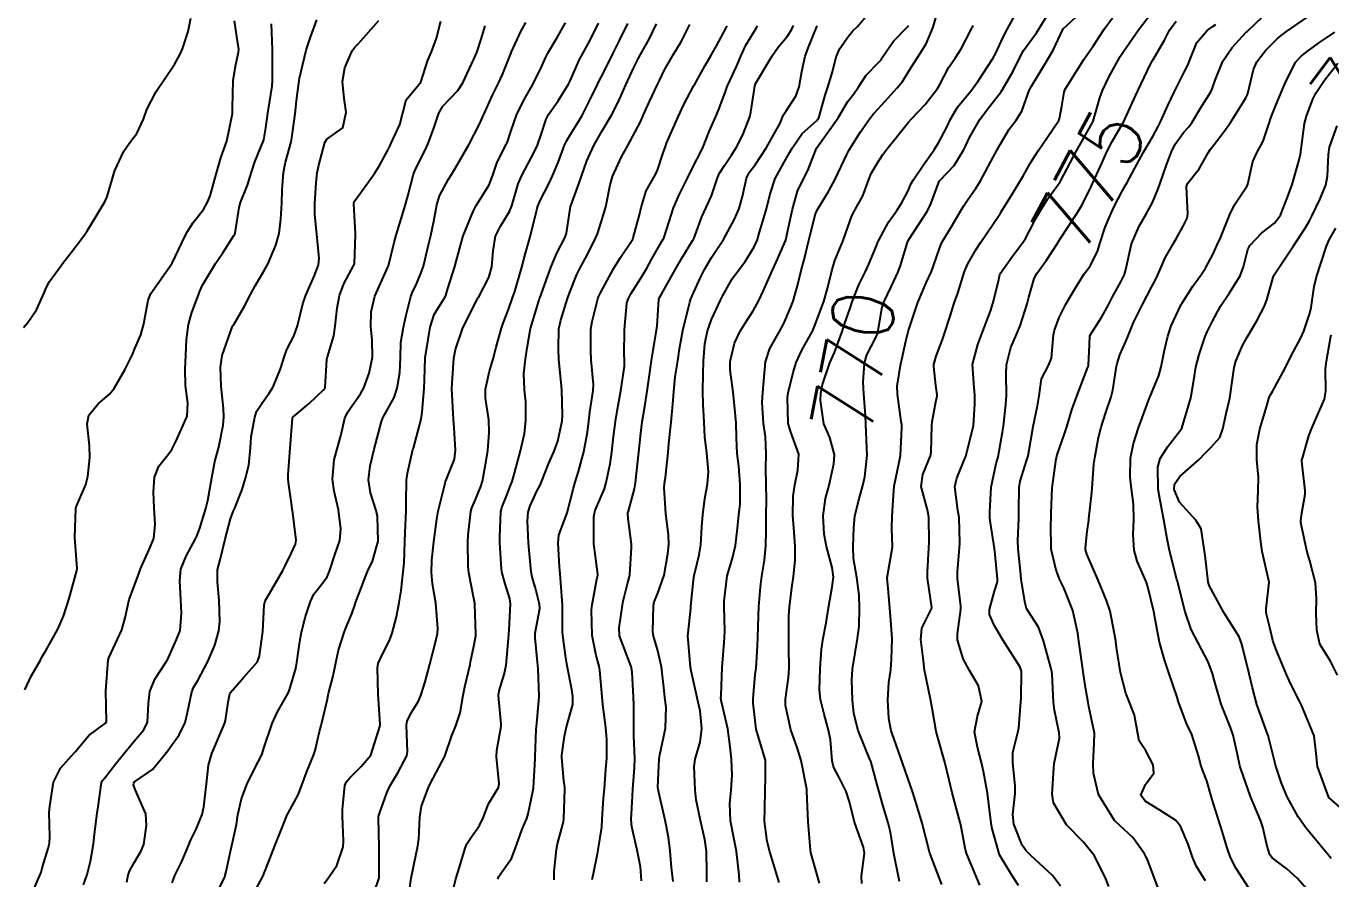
# Model space of a CAD drawing. Header units: metres. Extents: x 307586 to 320046, y 7427249 to 7434250.
# Drawn here: x 318029.6 to 318114.9, y 7431023.5 to 7431079.2 of the extents above; entities that cross this region are included whole.
import ezdxf
from ezdxf.enums import TextEntityAlignment as Align

# ---------------------------------------------------------------- set-up
doc = ezdxf.new("R2010")
doc.units = ezdxf.units.M
doc.header["$MEASUREMENT"] = 0
for name, color, linetype in [('Cotas', 45, 'Continuous'), ('Curvas de Nivel 1m', 11, 'Continuous'), ('Curvas de Nivel 5m', 15, 'Continuous')]:
    doc.layers.add(name, color=color, linetype=linetype)
doc.styles.add('Style-STANDARD', font='STANDARD.shx')

msp = doc.modelspace()

# ---------------------------------------------------------------- linework, layer by layer
at = {"layer": 'Curvas de Nivel 1m', "flags": 128}
for points, elevation in [([(318078.811, 7431023.239), (318078.67, 7431023.69), (318078.196, 7431025.245), (318078.016, 7431025.93), (318077.858, 7431027.249), (318077.883, 7431028.091), (318077.904, 7431029.248), (318077.926, 7431030.074), (318077.908, 7431031.249), (318077.558, 7431032.469), (318077.312, 7431033.255), (318077.105, 7431034.961), (318077.104, 7431035.257), (318077.248, 7431036.836), (318077.297, 7431037.255), (318077.405, 7431038.704), (318077.424, 7431039.254), (318077.454, 7431040.677), (318077.481, 7431041.254), (318077.59, 7431042.559), (318077.684, 7431043.252), (318077.857, 7431044.313), (318077.947, 7431045.25), (318077.965, 7431046.228), (318077.961, 7431047.25), (318077.978, 7431048.239), (318077.967, 7431049.25), (318077.945, 7431050.299), (318077.966, 7431051.25), (318077.907, 7431052.358), (318077.784, 7431053.252), (318077.694, 7431054.61), (318077.74, 7431055.26), (318077.816, 7431056.015), (318077.908, 7431057.257), (318078.203, 7431058.136), (318078.834, 7431059.244), (318079.108, 7431059.776), (318079.562, 7431060.792), (318079.731, 7431061.234), (318080.04, 7431062.325), (318080.254, 7431063.229), (318080.443, 7431063.938), (318080.751, 7431065.224), (318080.831, 7431065.568), (318081.19, 7431066.929), (318081.317, 7431067.218), (318082.031, 7431068.387), (318082.477, 7431069.201), (318083.239, 7431070.806), (318083.362, 7431071.068), (318083.429, 7431071.188), (318084.132, 7431072.303), (318084.739, 7431073.175), (318084.969, 7431073.471), (318085.272, 7431073.806), (318085.938, 7431074.508), (318086.527, 7431075.158), (318086.862, 7431075.59), (318087.304, 7431076.304), (318087.856, 7431077.142), (318088.424, 7431078.036), (318088.873, 7431079.127), (318089.36, 7431080.81)], 768), ([(318089.44, 7431023.112), (318088.692, 7431025.053), (318088.669, 7431025.12), (318088.658, 7431025.156), (318088.15, 7431027.126), (318087.926, 7431027.927), (318087.555, 7431029.132), (318086.894, 7431031.006), (318086.846, 7431031.139), (318086.765, 7431031.381), (318086.301, 7431032.67), (318086.135, 7431033.15), (318085.988, 7431033.959), (318085.912, 7431035.154), (318085.986, 7431036.314), (318086.1, 7431037.151), (318086.163, 7431037.83), (318086.203, 7431039.15), (318086.119, 7431040.395), (318086.05, 7431041.152), (318085.951, 7431042.212), (318085.875, 7431043.155), (318086.013, 7431044.057), (318086.219, 7431045.151), (318086.17, 7431046.376), (318086.193, 7431047.151), (318086.244, 7431047.87), (318086.321, 7431049.15), (318086.668, 7431050.813), (318086.735, 7431051.144), (318086.834, 7431052.956), (318086.828, 7431053.143), (318086.795, 7431053.374), (318086.537, 7431055.155), (318086.531, 7431055.683), (318086.756, 7431057.153), (318086.818, 7431057.412), (318087.095, 7431058.606), (318087.195, 7431059.055), (318087.22, 7431059.148), (318087.269, 7431059.312), (318087.877, 7431061.139), (318088.424, 7431062.419), (318088.752, 7431063.126), (318088.864, 7431063.408), (318089.161, 7431064.301), (318089.375, 7431064.913), (318089.471, 7431065.117), (318090.119, 7431066.175), (318090.663, 7431067.105), (318090.861, 7431067.44), (318091.206, 7431067.964), (318091.677, 7431068.632), (318091.96, 7431069.089), (318092.794, 7431070.633), (318093.027, 7431071.073), (318093.247, 7431071.471), (318093.845, 7431072.477), (318094.294, 7431073.06), (318094.68, 7431073.648), (318095.18, 7431075.051), (318095.215, 7431075.13), (318095.295, 7431075.283), (318095.967, 7431076.383), (318096.378, 7431077.039), (318096.724, 7431077.633), (318097.342, 7431078.973), (318097.359, 7431079.013), (318097.378, 7431079.029), (318099.361, 7431080.853)], 772), ([(318094.454, 7431023.052), (318094.009, 7431023.72), (318093.221, 7431025.065), (318092.711, 7431026.836), (318092.679, 7431027.037), (318092.674, 7431027.071), (318092.665, 7431027.12), (318092.418, 7431029.075), (318092.169, 7431030.491), (318092.041, 7431031.081), (318091.773, 7431032.085), (318091.585, 7431033.088), (318091.77, 7431034.114), (318092.053, 7431035.081), (318091.832, 7431036.094), (318091.255, 7431037.094), (318090.844, 7431037.871), (318090.458, 7431039.104), (318090.472, 7431039.499), (318090.691, 7431041.102), (318090.685, 7431041.302), (318090.465, 7431043.104), (318090.464, 7431043.55), (318090.605, 7431045.103), (318090.623, 7431045.416), (318090.565, 7431047.104), (318090.489, 7431047.576), (318090.287, 7431049.107), (318090.425, 7431049.669), (318091.003, 7431051.1), (318091.51, 7431053.093), (318091.607, 7431054.529), (318091.608, 7431055.092), (318091.557, 7431055.591), (318091.442, 7431057.094), (318091.792, 7431058.39), (318092.065, 7431059.086), (318092.619, 7431060.578), (318092.778, 7431061.075), (318093.138, 7431062.547), (318093.233, 7431062.978), (318093.275, 7431063.069), (318094.057, 7431064.164), (318094.741, 7431065.054), (318094.913, 7431065.315), (318095.181, 7431065.834), (318095.594, 7431066.641), (318095.816, 7431067.044), (318096.358, 7431067.886), (318097.171, 7431069.031), (318097.191, 7431069.063), (318097.224, 7431069.116), (318098.226, 7431071.015), (318099.262, 7431072.859), (318099.313, 7431072.948), (318099.335, 7431072.999), (318099.769, 7431074.512), (318099.946, 7431074.993), (318100.389, 7431075.902), (318100.958, 7431076.984), (318101.092, 7431077.207), (318101.321, 7431077.54), (318101.91, 7431078.396), (318102.305, 7431078.966), (318103.357, 7431080.35)], 774), ([(318029.424, 7431059.502), (318029.697, 7431059.834), (318030.273, 7431060.661), (318030.791, 7431061.823), (318030.887, 7431062.061), (318031.13, 7431062.511), (318032.069, 7431063.806), (318032.541, 7431064.411), (318033.165, 7431065.237), (318033.402, 7431065.555), (318033.56, 7431065.786), (318034.183, 7431066.78), (318034.765, 7431067.774), (318034.893, 7431068.076), (318035.207, 7431069.189), (318035.347, 7431069.633), (318035.401, 7431069.768), (318035.97, 7431071.024), (318036.488, 7431071.758), (318036.82, 7431072.181), (318037.257, 7431073.116), (318037.485, 7431073.747), (318038.092, 7431074.926), (318038.634, 7431075.73), (318039.303, 7431076.732), (318039.662, 7431077.364), (318039.811, 7431077.715), (318040.186, 7431078.849), (318040.354, 7431079.71)], 749), ([(318033.34, 7431023.1), (318033.582, 7431023.781), (318033.81, 7431024.644), (318034.008, 7431025.777), (318034.063, 7431026.412), (318034.246, 7431027.775), (318034.31, 7431028.181), (318034.523, 7431029.772), (318034.59, 7431029.917), (318034.738, 7431030.093), (318035.476, 7431031.035), (318036.052, 7431031.751), (318036.772, 7431032.612), (318037.29, 7431033.223), (318037.521, 7431033.733), (318037.589, 7431034.945), (318037.675, 7431035.731), (318038.007, 7431036.542), (318038.792, 7431037.72), (318038.808, 7431037.746), (318038.834, 7431037.798), (318039.432, 7431039.13), (318039.652, 7431039.712), (318039.743, 7431040.838), (318039.7, 7431041.712), (318039.641, 7431042.967), (318039.711, 7431043.712), (318040.056, 7431044.568), (318040.669, 7431045.703), (318040.752, 7431045.884), (318040.94, 7431046.389), (318041.346, 7431047.694), (318041.474, 7431048.208), (318041.727, 7431049.689), (318041.927, 7431050.748), (318042.18, 7431051.682), (318042.476, 7431053.136), (318042.523, 7431053.677), (318042.49, 7431054.219), (318042.331, 7431055.681), (318042.305, 7431056.921), (318042.417, 7431057.68), (318043.092, 7431059.586), (318043.12, 7431059.643), (318043.139, 7431059.67), (318043.876, 7431060.898), (318044.259, 7431061.659), (318044.557, 7431062.228), (318045.138, 7431063.199), (318045.306, 7431063.484), (318045.386, 7431063.648), (318045.907, 7431064.898), (318046.124, 7431065.64), (318046.24, 7431066.582), (318046.296, 7431067.639), (318046.332, 7431068.508), (318046.405, 7431069.638), (318046.549, 7431070.31), (318046.922, 7431071.633), (318046.971, 7431071.907), (318047.193, 7431073.631), (318047.201, 7431073.694), (318047.273, 7431074.316), (318047.427, 7431075.491), (318047.439, 7431075.628), (318047.46, 7431075.793), (318047.896, 7431077.621), (318048.176, 7431078.472), (318048.604, 7431079.611)], 752), ([(318036.177, 7431023.266), (318036.272, 7431023.746), (318036.375, 7431024.037), (318036.676, 7431024.585), (318037.112, 7431025.311), (318037.277, 7431025.734), (318037.467, 7431026.971), (318037.425, 7431027.733), (318036.729, 7431029.332), (318036.618, 7431029.628), (318036.626, 7431029.742), (318036.663, 7431029.812), (318036.735, 7431029.873), (318037.844, 7431030.632), (318038.741, 7431031.72), (318038.747, 7431031.736), (318038.763, 7431031.75), (318039.586, 7431032.901), (318039.985, 7431033.708), (318040.147, 7431034.352), (318040.415, 7431035.704), (318040.533, 7431035.985), (318040.82, 7431036.456), (318041.48, 7431037.69), (318041.919, 7431038.759), (318042.182, 7431039.68), (318042.247, 7431040.294), (318042.204, 7431041.68), (318042.108, 7431042.895), (318042.112, 7431043.682), (318042.269, 7431044.323), (318042.612, 7431045.675), (318042.946, 7431047.005), (318043.124, 7431047.495), (318043.203, 7431047.667), (318043.707, 7431048.921), (318043.939, 7431049.66), (318044.14, 7431050.504), (318044.249, 7431051.658), (318044.312, 7431052.355), (318044.542, 7431053.655), (318044.653, 7431054.029), (318045.037, 7431054.61), (318045.476, 7431055.214), (318045.73, 7431055.64), (318046.226, 7431056.799), (318046.474, 7431057.636), (318046.639, 7431058.073), (318047.086, 7431058.941), (318047.331, 7431059.626), (318047.689, 7431061.046), (318047.877, 7431061.619), (318048.44, 7431062.914), (318048.705, 7431063.607), (318048.747, 7431064.008), (318048.599, 7431065.609), (318048.464, 7431066.889), (318048.46, 7431067.611), (318048.559, 7431068.962), (318048.614, 7431069.609), (318048.714, 7431070.114), (318049.123, 7431071.602), (318049.245, 7431071.822), (318050.284, 7431072.558), (318050.519, 7431073.587), (318050.391, 7431074.475), (318050.275, 7431075.59), (318050.421, 7431076.47), (318050.899, 7431077.584), (318051.076, 7431077.821), (318051.318, 7431078.072), (318052.636, 7431079.56)], 753), ([(318039.137, 7431023.236), (318039.313, 7431023.714), (318039.767, 7431024.618), (318040.237, 7431025.705), (318040.366, 7431026.033), (318040.703, 7431026.738), (318041.094, 7431027.694), (318041.215, 7431028.19), (318041.375, 7431029.69), (318041.518, 7431030.922), (318041.724, 7431031.686), (318042.421, 7431033.317), (318042.581, 7431033.673), (318042.628, 7431033.83), (318042.803, 7431035.024), (318042.9, 7431035.581), (318042.949, 7431035.669), (318043.828, 7431036.655), (318044.699, 7431037.651), (318044.749, 7431037.736), (318044.837, 7431038.055), (318045.073, 7431039.647), (318045.156, 7431041.368), (318045.222, 7431041.645), (318045.647, 7431042.395), (318046.364, 7431043.628), (318046.553, 7431043.981), (318046.92, 7431044.739), (318047.198, 7431045.348), (318047.242, 7431045.617), (318046.995, 7431047.577), (318046.987, 7431047.62), (318046.955, 7431047.849), (318046.734, 7431049.387), (318046.718, 7431049.624), (318046.727, 7431049.873), (318046.851, 7431051.622), (318046.993, 7431053.591), (318046.997, 7431053.62), (318047.023, 7431053.657), (318048.102, 7431054.545), (318049.051, 7431055.452), (318049.116, 7431055.535), (318049.137, 7431055.599), (318049.252, 7431057.417), (318049.292, 7431057.598), (318049.714, 7431058.967), (318049.796, 7431059.593), (318049.926, 7431060.776), (318050.08, 7431061.59), (318050.361, 7431062.357), (318051.022, 7431063.581), (318051.049, 7431063.676), (318051.116, 7431065.581), (318051.115, 7431065.64), (318051.009, 7431067.582), (318051.045, 7431067.731), (318051.196, 7431067.937), (318052.358, 7431069.563), (318052.691, 7431070.088), (318053.236, 7431071.091), (318053.386, 7431071.403), (318053.462, 7431071.548), (318054.029, 7431072.768), (318054.217, 7431073.54), (318054.422, 7431074.393), (318055.291, 7431075.397), (318055.356, 7431075.466), (318055.389, 7431075.529), (318055.855, 7431076.977), (318056.083, 7431077.522), (318056.419, 7431078.422), (318056.692, 7431079.516)], 754), ([(318044.655, 7431022.886), (318045.062, 7431023.644), (318045.528, 7431024.79), (318045.843, 7431025.633), (318046.581, 7431027.491), (318046.633, 7431027.621), (318046.714, 7431027.772), (318047.375, 7431028.965), (318047.614, 7431029.611), (318047.909, 7431030.445), (318048.397, 7431031.604), (318048.489, 7431031.88), (318048.778, 7431033.11), (318048.877, 7431033.504), (318048.902, 7431033.599), (318049.263, 7431035.138), (318049.358, 7431035.595), (318049.655, 7431036.761), (318049.835, 7431037.59), (318050.002, 7431038.428), (318050.379, 7431039.585), (318050.518, 7431039.924), (318050.871, 7431040.81), (318051.083, 7431041.373), (318051.153, 7431041.576), (318051.293, 7431041.98), (318051.912, 7431043.565), (318052.227, 7431044.246), (318052.6, 7431045.555), (318052.561, 7431047.168), (318052.472, 7431047.557), (318052.11, 7431048.709), (318051.975, 7431049.565), (318052.077, 7431050.473), (318052.335, 7431051.56), (318052.829, 7431053.361), (318052.886, 7431053.552), (318052.932, 7431053.644), (318053.027, 7431053.793), (318053.655, 7431054.933), (318053.851, 7431055.542), (318054.024, 7431056.58), (318054.057, 7431057.54), (318054.086, 7431058.537), (318054.257, 7431059.538), (318054.405, 7431060.235), (318054.742, 7431061.534), (318054.851, 7431061.807), (318055.132, 7431062.409), (318055.462, 7431063.205), (318055.559, 7431063.526), (318055.87, 7431064.816), (318056.037, 7431065.521), (318056.239, 7431066.462), (318056.438, 7431067.518), (318056.614, 7431068.101), (318057.21, 7431069.209), (318057.402, 7431069.507), (318057.665, 7431069.949), (318058.545, 7431071.49), (318059.257, 7431072.847), (318059.449, 7431073.29), (318059.526, 7431073.477), (318060.073, 7431074.68), (318060.47, 7431075.468), (318060.731, 7431076.034), (318061.288, 7431077.46), (318061.297, 7431077.476), (318061.314, 7431077.526), (318061.926, 7431078.859), (318062.26, 7431079.446)], 756), ([(318074.091, 7431023.296), (318074.086, 7431023.882), (318074.054, 7431025.296), (318073.95, 7431026.048), (318073.67, 7431027.3), (318073.388, 7431028.648), (318073.31, 7431029.304), (318073.247, 7431030.816), (318073.322, 7431031.304), (318073.655, 7431032.42), (318073.764, 7431033.3), (318073.644, 7431034.458), (318073.45, 7431035.304), (318073.055, 7431037.084), (318073.024, 7431037.308), (318072.86, 7431039.128), (318072.851, 7431039.31), (318072.865, 7431039.542), (318073.028, 7431041.162), (318073.041, 7431041.308), (318073.211, 7431042.996), (318073.256, 7431043.306), (318073.574, 7431044.652), (318073.698, 7431045.302), (318073.765, 7431046.481), (318073.831, 7431047.301), (318073.957, 7431048.312), (318074.128, 7431049.299), (318074.198, 7431050.09), (318074.08, 7431051.299), (318073.955, 7431052.359), (318073.914, 7431053.301), (318073.844, 7431054.499), (318073.819, 7431055.302), (318073.852, 7431056.515), (318073.866, 7431057.302), (318073.948, 7431058.443), (318074.121, 7431059.3), (318074.381, 7431060.027), (318074.984, 7431061.291), (318075.026, 7431061.389), (318075.126, 7431061.607), (318075.73, 7431062.691), (318076.164, 7431063.28), (318076.599, 7431063.828), (318077.166, 7431064.776), (318077.326, 7431065.113), (318077.386, 7431065.267), (318077.486, 7431065.576), (318077.993, 7431067.258), (318078.219, 7431068.243), (318078.543, 7431069.25), (318079.236, 7431070.505), (318079.511, 7431070.966), (318079.653, 7431071.236), (318080.308, 7431072.174), (318081.261, 7431073.014), (318081.396, 7431073.218), (318081.815, 7431074.682), (318081.993, 7431075.209), (318082.303, 7431076.205), (318082.54, 7431077.202), (318082.775, 7431077.745), (318083.333, 7431078.545), (318083.636, 7431078.889), (318083.926, 7431079.184), (318084.573, 7431079.955)], 766), ([(318086.666, 7431023.323), (318086.304, 7431025.146), (318086.088, 7431026.53), (318085.942, 7431027.152), (318085.596, 7431028.291), (318085.338, 7431029.161), (318085.206, 7431029.621), (318084.802, 7431031.169), (318084.791, 7431031.198), (318084.764, 7431031.251), (318083.973, 7431033.178), (318083.699, 7431034.282), (318083.614, 7431035.182), (318083.552, 7431036.457), (318083.612, 7431037.182), (318083.782, 7431038.248), (318083.938, 7431039.179), (318084.044, 7431040.006), (318084.063, 7431041.178), (318084.041, 7431042.029), (318083.892, 7431043.18), (318083.679, 7431044.425), (318083.647, 7431045.183), (318083.696, 7431046.432), (318083.759, 7431047.182), (318083.988, 7431048.159), (318084.276, 7431049.177), (318084.403, 7431049.762), (318084.552, 7431051.175), (318084.539, 7431051.643), (318084.468, 7431053.176), (318084.456, 7431053.751), (318084.35, 7431055.177), (318084.307, 7431055.931), (318084.381, 7431057.177), (318084.537, 7431057.719), (318085.097, 7431058.802), (318085.221, 7431059.049), (318085.256, 7431059.168), (318085.524, 7431060.761), (318085.652, 7431061.165), (318086.124, 7431062.169), (318086.589, 7431063.156), (318086.743, 7431063.561), (318087.171, 7431065.008), (318087.205, 7431065.117), (318087.219, 7431065.149), (318087.286, 7431065.26), (318088.503, 7431067.13), (318088.73, 7431067.597), (318089.22, 7431068.946), (318089.272, 7431069.069), (318089.317, 7431069.119), (318090.247, 7431070.096), (318090.866, 7431071.104), (318090.985, 7431071.363), (318091.251, 7431071.933), (318091.919, 7431073.09), (318092.49, 7431073.866), (318093.29, 7431074.888), (318093.367, 7431074.994), (318093.414, 7431075.069), (318094.109, 7431076.257), (318094.494, 7431077.058), (318094.771, 7431077.606), (318095.332, 7431078.352), (318095.633, 7431078.752), (318095.795, 7431079.045), (318096.399, 7431079.993)], 771), ([(318091.932, 7431023.081), (318091.391, 7431024.381), (318091.08, 7431025.094), (318090.992, 7431025.392), (318090.711, 7431026.878), (318090.661, 7431027.101), (318090.642, 7431027.173), (318090.111, 7431029.106), (318089.918, 7431029.941), (318089.643, 7431031.111), (318089.172, 7431032.723), (318089.073, 7431033.117), (318088.806, 7431034.628), (318088.727, 7431035.121), (318088.705, 7431035.23), (318088.314, 7431037.125), (318088.234, 7431037.735), (318088.073, 7431039.128), (318088.13, 7431039.868), (318088.763, 7431041.121), (318088.785, 7431041.22), (318088.513, 7431043.124), (318088.512, 7431043.52), (318088.6, 7431045.123), (318088.605, 7431045.455), (318088.595, 7431047.124), (318088.495, 7431047.589), (318088.1, 7431049.129), (318088.204, 7431049.914), (318088.701, 7431051.123), (318088.755, 7431051.373), (318088.79, 7431053.122), (318088.807, 7431053.342), (318089.046, 7431054.642), (318089.131, 7431055.04), (318089.132, 7431055.119), (318089.059, 7431055.715), (318088.919, 7431056.97), (318088.927, 7431057.122), (318088.955, 7431057.242), (318089.081, 7431057.628), (318089.477, 7431058.736), (318089.614, 7431059.115), (318089.976, 7431060.25), (318090.246, 7431061.109), (318090.479, 7431061.757), (318090.91, 7431063.102), (318090.975, 7431063.272), (318091.151, 7431063.666), (318091.666, 7431064.592), (318091.996, 7431065.088), (318093.191, 7431066.844), (318093.276, 7431066.986), (318093.321, 7431067.069), (318094.045, 7431068.227), (318094.545, 7431069.057), (318094.791, 7431069.491), (318095.235, 7431070.265), (318095.533, 7431070.754), (318095.728, 7431071.045), (318096.354, 7431071.937), (318097.082, 7431073.032), (318097.132, 7431073.164), (318097.277, 7431073.969), (318097.435, 7431074.883), (318097.489, 7431075.027), (318097.771, 7431075.496), (318098.733, 7431077.009), (318098.965, 7431077.359), (318099.326, 7431077.89), (318099.758, 7431078.574), (318100.062, 7431078.993), (318100.594, 7431079.744)], 773), ([(318103.549, 7431022.941), (318102.853, 7431024.787), (318102.783, 7431024.949), (318102.695, 7431025.114), (318101.933, 7431026.19), (318101.069, 7431026.975), (318100.718, 7431027.308), (318099.682, 7431028.991), (318099.351, 7431030.4), (318099.336, 7431030.994), (318099.403, 7431032.368), (318099.415, 7431032.994), (318099.055, 7431034.752), (318098.995, 7431034.998), (318098.823, 7431035.979), (318098.684, 7431037.001), (318098.66, 7431037.177), (318098.4, 7431039.005), (318098.326, 7431039.547), (318098.012, 7431041.009), (318097.406, 7431042.507), (318097.163, 7431043.017), (318096.912, 7431043.645), (318096.592, 7431045.025), (318096.568, 7431046.645), (318096.592, 7431047.025), (318096.595, 7431047.389), (318096.655, 7431049.025), (318096.907, 7431050.926), (318096.927, 7431051.021), (318097.005, 7431051.251), (318097.469, 7431052.565), (318097.604, 7431053.014), (318097.935, 7431054.122), (318098.266, 7431055.012), (318098.994, 7431056.923), (318099.019, 7431057.001), (318099.026, 7431057.048), (318099.094, 7431058.381), (318099.121, 7431058.981), (318099.131, 7431059), (318099.896, 7431060.212), (318100.328, 7431060.988), (318100.6, 7431061.514), (318101.138, 7431062.496), (318101.373, 7431062.977), (318101.469, 7431063.297), (318101.843, 7431064.97), (318102.344, 7431066.122), (318102.826, 7431066.956), (318102.955, 7431067.196), (318103.204, 7431067.685), (318103.588, 7431068.576), (318103.704, 7431068.945), (318104.097, 7431070.078), (318104.428, 7431070.938), (318104.695, 7431071.492), (318105.263, 7431072.265), (318105.577, 7431072.618), (318105.805, 7431072.925), (318106.357, 7431073.845), (318107.02, 7431074.913), (318107.107, 7431075.099), (318107.301, 7431075.675), (318107.802, 7431076.903), (318108.417, 7431077.803), (318109.342, 7431078.799), (318109.379, 7431078.843), (318109.419, 7431078.879), (318110.405, 7431079.817)], 777), ([(318106.677, 7431023.347), (318106.077, 7431024.299), (318105.82, 7431024.913), (318105.537, 7431025.753), (318105.034, 7431026.925), (318104.719, 7431027.322), (318103.697, 7431027.971), (318102.737, 7431028.565), (318102.455, 7431028.954), (318102.75, 7431029.64), (318103.308, 7431030.393), (318103.257, 7431030.945), (318102.776, 7431031.841), (318102.329, 7431032.5), (318102.245, 7431032.958), (318102.028, 7431034.189), (318101.728, 7431034.966), (318101.478, 7431035.628), (318101.127, 7431036.976), (318100.857, 7431038.608), (318100.816, 7431038.98), (318100.807, 7431039.037), (318100.438, 7431040.984), (318100.207, 7431041.669), (318099.651, 7431042.993), (318098.928, 7431044.702), (318098.831, 7431045.001), (318098.823, 7431045.112), (318098.945, 7431046.175), (318099.039, 7431046.912), (318099.054, 7431046.999), (318099.256, 7431048.72), (318099.278, 7431048.997), (318099.385, 7431050.61), (318099.431, 7431050.996), (318099.681, 7431052.329), (318099.847, 7431052.992), (318100.141, 7431053.884), (318100.507, 7431054.985), (318100.617, 7431055.425), (318100.863, 7431056.982), (318100.897, 7431057.16), (318101.084, 7431057.721), (318101.469, 7431058.603), (318101.612, 7431058.972), (318101.978, 7431059.834), (318102.545, 7431060.959), (318103.141, 7431062.146), (318103.42, 7431062.677), (318103.55, 7431062.946), (318104.047, 7431064.058), (318104.532, 7431064.936), (318104.769, 7431065.342), (318105.185, 7431066.089), (318105.466, 7431066.652), (318105.522, 7431066.927), (318105.427, 7431068.721), (318105.493, 7431068.927), (318106.271, 7431069.881), (318106.843, 7431070.914), (318107.007, 7431071.152), (318107.251, 7431071.456), (318107.88, 7431072.284), (318108.315, 7431072.894), (318109.289, 7431074.468), (318109.427, 7431074.743), (318109.473, 7431074.878), (318109.809, 7431076.374), (318110.022, 7431076.873), (318110.588, 7431077.603), (318111.335, 7431078.355), (318111.61, 7431078.585), (318111.971, 7431078.851), (318113.353, 7431079.815)], 778), ([(318029.971, 7431022.506), (318030.543, 7431023.821), (318030.576, 7431023.91), (318030.67, 7431024.274), (318031.038, 7431025.464), (318031.12, 7431025.814), (318031.135, 7431026.251), (318031.109, 7431027.814), (318031.135, 7431028.231), (318031.388, 7431029.81), (318031.839, 7431030.711), (318032.762, 7431031.74), (318032.785, 7431031.767), (318032.802, 7431031.79), (318033.693, 7431032.861), (318034.782, 7431033.649), (318034.844, 7431033.769), (318034.813, 7431035.77), (318034.953, 7431037.768), (318035, 7431037.933), (318035.85, 7431039.755), (318036.072, 7431040.545), (318036.339, 7431041.748), (318036.898, 7431043.234), (318037.033, 7431043.607), (318037.08, 7431043.738), (318037.645, 7431045.009), (318037.94, 7431045.73), (318038.023, 7431046.649), (318037.963, 7431047.73), (318037.927, 7431048.767), (318037.988, 7431049.73), (318038.269, 7431050.442), (318038.998, 7431051.383), (318039.141, 7431051.579), (318039.215, 7431051.718), (318039.405, 7431052.114), (318040.115, 7431053.709), (318040.17, 7431054.575), (318040.007, 7431055.71), (318039.994, 7431056.78), (318040.04, 7431057.71), (318040.078, 7431058.715), (318040.2, 7431059.709), (318040.392, 7431060.419), (318040.875, 7431061.702), (318040.947, 7431061.879), (318041.129, 7431062.275), (318041.972, 7431063.688), (318042.445, 7431064.389), (318043.171, 7431065.51), (318043.232, 7431065.609), (318043.251, 7431065.669), (318043.516, 7431067.34), (318043.614, 7431067.666), (318044.064, 7431068.802), (318044.32, 7431069.659), (318044.545, 7431070.334), (318045.096, 7431071.651), (318045.128, 7431071.767), (318045.252, 7431072.559), (318045.388, 7431073.522), (318045.41, 7431073.649), (318045.665, 7431075.268), (318045.693, 7431075.646), (318045.702, 7431077.253), (318045.698, 7431077.646), (318045.636, 7431079.341)], 751), ([(318049.074, 7431023.181), (318049.388, 7431023.593), (318049.897, 7431024.365), (318050.312, 7431025.584), (318050.342, 7431025.938), (318050.268, 7431027.584), (318050.276, 7431028.025), (318050.43, 7431029.583), (318050.512, 7431029.806), (318050.741, 7431030.089), (318051.5, 7431030.82), (318052.128, 7431031.56), (318052.735, 7431033.503), (318052.742, 7431033.551), (318052.741, 7431033.593), (318052.594, 7431035.553), (318052.55, 7431037.274), (318052.611, 7431037.553), (318052.838, 7431038.073), (318053.342, 7431039.051), (318053.523, 7431039.543), (318053.794, 7431040.616), (318053.984, 7431041.539), (318054.106, 7431042.322), (318054.246, 7431043.537), (318054.307, 7431044.141), (318054.35, 7431045.536), (318054.366, 7431046.108), (318054.435, 7431047.535), (318054.428, 7431048.066), (318054.456, 7431049.535), (318054.528, 7431049.987), (318054.871, 7431051.531), (318054.902, 7431051.633), (318055.007, 7431051.942), (318055.408, 7431053.524), (318055.474, 7431053.968), (318055.602, 7431055.522), (318055.621, 7431056.086), (318055.68, 7431057.524), (318055.875, 7431058.732), (318056.007, 7431059.521), (318056.261, 7431060.363), (318056.976, 7431061.511), (318057.025, 7431061.61), (318057.128, 7431062), (318057.617, 7431063.503), (318057.951, 7431064.709), (318058.163, 7431065.495), (318058.802, 7431067.099), (318058.997, 7431067.483), (318059.197, 7431067.777), (318059.864, 7431068.823), (318060.107, 7431069.471), (318060.388, 7431070.312), (318060.974, 7431071.463), (318061.061, 7431071.646), (318061.251, 7431072.252), (318061.674, 7431073.454), (318062.205, 7431074.52), (318062.737, 7431075.438), (318063.304, 7431076.577), (318063.568, 7431077.17), (318063.696, 7431077.426), (318064.294, 7431078.455), (318064.854, 7431079.415)], 757), ([(318051.995, 7431021.56), (318052.663, 7431023.55), (318052.668, 7431025.55), (318052.627, 7431027.466), (318052.632, 7431027.551), (318052.716, 7431027.816), (318053.162, 7431029.112), (318053.36, 7431029.544), (318053.878, 7431030.406), (318054.475, 7431031.533), (318054.52, 7431031.778), (318054.463, 7431033.533), (318054.5, 7431033.821), (318054.796, 7431034.404), (318055.232, 7431035.098), (318055.416, 7431035.521), (318055.671, 7431036.367), (318055.981, 7431037.513), (318056.377, 7431039.036), (318056.483, 7431039.506), (318056.513, 7431039.85), (318056.37, 7431041.508), (318056.147, 7431042.763), (318056.086, 7431043.512), (318056.12, 7431044.307), (318056.238, 7431045.51), (318056.436, 7431046.996), (318056.532, 7431047.506), (318056.971, 7431049.339), (318057.009, 7431049.463), (318057.021, 7431049.5), (318057.584, 7431050.907), (318057.665, 7431051.493), (318057.568, 7431052.944), (318057.531, 7431053.495), (318057.432, 7431055.111), (318057.424, 7431055.496), (318057.439, 7431055.879), (318057.549, 7431057.503), (318057.648, 7431058.068), (318058.142, 7431059.494), (318059.122, 7431061.421), (318059.138, 7431061.464), (318059.15, 7431061.48), (318059.83, 7431062.779), (318060.039, 7431063.471), (318060.12, 7431064.509), (318060.278, 7431065.469), (318060.567, 7431066.078), (318061.189, 7431067.092), (318061.343, 7431067.458), (318061.762, 7431068.904), (318061.982, 7431069.449), (318062.819, 7431071.016), (318063.012, 7431071.433), (318063.25, 7431072.127), (318063.573, 7431073.114), (318063.741, 7431073.425), (318064.369, 7431074.326), (318065.038, 7431075.413), (318065.127, 7431075.58), (318065.298, 7431075.964), (318065.747, 7431076.967), (318065.969, 7431077.403), (318066.448, 7431078.277), (318067.002, 7431079.393)], 758), ([(318054.655, 7431022.749), (318054.765, 7431023.528), (318055.088, 7431025.123), (318055.179, 7431025.523), (318055.256, 7431026.079), (318055.324, 7431027.521), (318055.441, 7431028.24), (318055.91, 7431029.512), (318056.193, 7431030.056), (318056.757, 7431031.133), (318056.891, 7431031.37), (318056.951, 7431031.498), (318057.428, 7431032.842), (318057.685, 7431033.491), (318057.953, 7431034.331), (318058.167, 7431035.486), (318058.275, 7431036.029), (318058.609, 7431037.482), (318058.646, 7431037.67), (318058.851, 7431038.682), (318058.979, 7431039.361), (318058.987, 7431039.479), (318058.931, 7431041.43), (318058.928, 7431041.48), (318058.885, 7431041.693), (318058.523, 7431043.484), (318058.487, 7431043.906), (318058.466, 7431045.485), (318058.488, 7431045.934), (318058.652, 7431047.483), (318058.716, 7431047.722), (318058.965, 7431048.28), (318059.323, 7431049.131), (318059.426, 7431049.476), (318059.671, 7431050.798), (318059.763, 7431051.472), (318059.847, 7431052.64), (318059.829, 7431053.472), (318059.628, 7431054.891), (318059.617, 7431055.474), (318059.882, 7431056.654), (318060.114, 7431057.47), (318060.325, 7431058.227), (318060.656, 7431059.464), (318060.767, 7431059.803), (318061.115, 7431060.68), (318061.392, 7431061.456), (318061.53, 7431061.857), (318061.995, 7431063.447), (318062.233, 7431064.367), (318062.535, 7431065.44), (318062.965, 7431067.208), (318063.033, 7431067.432), (318063.08, 7431067.546), (318063.198, 7431067.8), (318063.748, 7431068.891), (318063.986, 7431069.422), (318064.357, 7431070.293), (318064.783, 7431071.415), (318064.923, 7431071.736), (318065.251, 7431072.266), (318065.701, 7431072.963), (318065.95, 7431073.403), (318066.399, 7431074.276), (318066.933, 7431075.394), (318067.054, 7431075.633), (318067.3, 7431076.095), (318067.94, 7431077.381), (318068.398, 7431078.303), (318068.914, 7431079.366)], 759), ([(318060.432, 7431023.462), (318060.487, 7431023.641), (318060.67, 7431023.91), (318061.309, 7431024.825), (318061.557, 7431025.447), (318062.008, 7431026.742), (318062.31, 7431027.436), (318062.408, 7431027.744), (318062.741, 7431029.305), (318062.761, 7431029.411), (318062.764, 7431029.43), (318062.854, 7431031.337), (318062.859, 7431031.429), (318062.939, 7431033.27), (318062.949, 7431033.428), (318063.114, 7431035.121), (318063.131, 7431035.427), (318063.055, 7431037.203), (318063.037, 7431037.428), (318062.86, 7431039.244), (318062.854, 7431039.43), (318062.864, 7431039.53), (318063.16, 7431041.148), (318063.152, 7431041.427), (318062.894, 7431042.489), (318062.672, 7431043.205), (318062.617, 7431043.434), (318062.572, 7431043.771), (318062.425, 7431045.438), (318062.36, 7431046.852), (318062.403, 7431047.438), (318062.528, 7431047.868), (318062.974, 7431048.809), (318063.191, 7431049.216), (318063.286, 7431049.427), (318063.766, 7431050.651), (318064.108, 7431051.419), (318064.342, 7431052.084), (318064.632, 7431053.414), (318064.657, 7431053.785), (318064.609, 7431055.414), (318064.564, 7431055.908), (318064.411, 7431057.417), (318064.384, 7431058.116), (318064.421, 7431059.417), (318064.538, 7431059.986), (318064.979, 7431061.411), (318065.015, 7431061.52), (318065.127, 7431061.823), (318065.582, 7431062.962), (318065.801, 7431063.403), (318066.285, 7431064.269), (318066.837, 7431065.393), (318066.929, 7431065.639), (318067.183, 7431066.388), (318067.48, 7431067.386), (318067.771, 7431068.826), (318067.927, 7431069.379), (318068.516, 7431070.651), (318068.892, 7431071.365), (318069.249, 7431072.015), (318069.717, 7431072.896), (318069.93, 7431073.353), (318070.343, 7431074.284), (318070.834, 7431075.345), (318070.982, 7431075.657), (318071.303, 7431076.305), (318071.885, 7431077.331), (318072.425, 7431078.225), (318072.977, 7431079.315)], 761), ([(318064.101, 7431023.416), (318064.115, 7431023.972), (318064.259, 7431025.414), (318064.334, 7431025.776), (318064.711, 7431027.208), (318064.743, 7431027.41), (318064.798, 7431029.353), (318064.8, 7431029.409), (318064.801, 7431029.466), (318064.748, 7431029.884), (318064.614, 7431031.411), (318064.616, 7431031.56), (318064.777, 7431032.815), (318064.913, 7431033.408), (318065.323, 7431034.885), (318065.333, 7431035.402), (318065.264, 7431035.85), (318064.965, 7431037.408), (318064.843, 7431038.087), (318064.663, 7431039.412), (318064.653, 7431039.624), (318064.643, 7431041.412), (318064.627, 7431041.672), (318064.494, 7431043.414), (318064.46, 7431043.864), (318064.368, 7431045.416), (318064.418, 7431045.935), (318064.953, 7431047.41), (318065.366, 7431049.015), (318065.474, 7431049.403), (318065.696, 7431050.106), (318066.055, 7431051.394), (318066.292, 7431052.667), (318066.368, 7431053.39), (318066.434, 7431053.987), (318066.656, 7431055.394), (318066.669, 7431055.782), (318066.529, 7431057.395), (318066.492, 7431057.986), (318066.511, 7431059.396), (318066.596, 7431059.907), (318066.954, 7431061.392), (318066.997, 7431061.518), (318067.127, 7431061.779), (318068.003, 7431063.377), (318068.439, 7431064.086), (318069.17, 7431065.159), (318069.249, 7431065.282), (318069.278, 7431065.359), (318069.676, 7431066.867), (318069.791, 7431067.354), (318070.128, 7431068.432), (318070.64, 7431069.346), (318070.84, 7431069.731), (318071.239, 7431070.917), (318071.379, 7431071.338), (318071.458, 7431071.549), (318072.224, 7431073.326), (318072.566, 7431074.029), (318073.244, 7431075.311), (318073.294, 7431075.4), (318073.977, 7431076.632), (318074.375, 7431077.299), (318074.716, 7431077.902), (318075.34, 7431079.083), (318075.408, 7431079.224)], 762), ([(318066.598, 7431023.447), (318066.67, 7431023.835), (318066.94, 7431025.127), (318066.991, 7431025.377), (318067.222, 7431026.86), (318067.251, 7431027.375), (318067.34, 7431028.767), (318067.391, 7431029.374), (318067.481, 7431030.648), (318067.538, 7431031.372), (318067.552, 7431032.596), (318067.481, 7431033.373), (318067.293, 7431034.888), (318067.245, 7431035.376), (318067.084, 7431037.124), (318067.043, 7431037.378), (318066.843, 7431038.08), (318066.587, 7431039.384), (318066.545, 7431041.051), (318066.581, 7431041.385), (318066.9, 7431043.076), (318066.953, 7431043.329), (318066.957, 7431043.379), (318066.908, 7431043.71), (318066.699, 7431045.384), (318066.696, 7431047.129), (318066.738, 7431047.383), (318066.79, 7431047.547), (318066.962, 7431047.969), (318067.385, 7431048.968), (318067.508, 7431049.375), (318067.756, 7431050.612), (318067.869, 7431051.371), (318067.985, 7431052.398), (318068.107, 7431053.369), (318068.242, 7431054.164), (318068.461, 7431055.369), (318068.692, 7431056.989), (318068.707, 7431057.365), (318068.69, 7431057.755), (318068.706, 7431059.366), (318068.86, 7431061.103), (318068.939, 7431061.363), (318069.126, 7431061.712), (318069.762, 7431062.728), (318070.13, 7431063.35), (318070.499, 7431064), (318071.17, 7431065.168), (318071.235, 7431065.276), (318071.265, 7431065.339), (318071.314, 7431065.477), (318071.901, 7431067.329), (318072.3, 7431068.23), (318072.84, 7431069.316), (318073.231, 7431070.123), (318073.646, 7431070.899), (318073.844, 7431071.304), (318074.245, 7431072.308), (318074.664, 7431073.296), (318074.846, 7431073.717), (318075.286, 7431074.857), (318075.398, 7431075.183), (318075.436, 7431075.289), (318076.03, 7431076.559), (318076.335, 7431077.28), (318076.642, 7431077.958), (318077.341, 7431079.137), (318077.398, 7431079.213)], 763), ([(318069.822, 7431023.348), (318069.746, 7431024.28), (318069.531, 7431025.352), (318069.188, 7431026.876), (318069.147, 7431027.356), (318069.219, 7431028.872), (318069.243, 7431029.355), (318069.363, 7431030.748), (318069.371, 7431031.354), (318069.31, 7431032.822), (318069.313, 7431033.355), (318069.303, 7431034.858), (318069.281, 7431035.355), (318069.197, 7431036.988), (318069.13, 7431037.357), (318068.844, 7431038.096), (318068.386, 7431039.365), (318068.343, 7431039.891), (318068.564, 7431041.363), (318068.621, 7431041.627), (318068.897, 7431042.766), (318069.028, 7431043.233), (318069.049, 7431043.359), (318069.156, 7431045.132), (318069.15, 7431045.358), (318068.95, 7431047.035), (318068.917, 7431047.36), (318068.922, 7431047.392), (318068.955, 7431047.506), (318069.359, 7431048.974), (318069.42, 7431049.356), (318069.571, 7431050.78), (318069.632, 7431051.354), (318069.764, 7431052.604), (318069.864, 7431053.352), (318070.031, 7431054.357), (318070.178, 7431055.349), (318070.296, 7431056.112), (318070.476, 7431057.346), (318070.545, 7431057.882), (318070.791, 7431059.343), (318070.827, 7431059.621), (318070.956, 7431061.342), (318070.999, 7431061.466), (318071.126, 7431061.689), (318072.029, 7431063.327), (318072.439, 7431064.035), (318073.172, 7431065.218), (318073.209, 7431065.273), (318073.224, 7431065.309), (318073.756, 7431066.735), (318074.022, 7431067.302), (318074.388, 7431068.115), (318074.775, 7431069.294), (318074.917, 7431069.602), (318075.231, 7431070.097), (318075.718, 7431070.806), (318076.028, 7431071.282), (318076.43, 7431072.099), (318076.89, 7431073.274), (318076.968, 7431073.572), (318077.214, 7431075.271), (318077.232, 7431075.333), (318077.295, 7431075.464), (318078.346, 7431077.255), (318078.755, 7431077.815), (318079.332, 7431078.515), (318079.62, 7431078.956), (318079.752, 7431079.236)], 764), ([(318076.212, 7431023.267), (318076.189, 7431023.748), (318076.031, 7431025.27), (318075.809, 7431026.379), (318075.636, 7431027.276), (318075.597, 7431028.41), (318075.668, 7431029.276), (318075.739, 7431030.261), (318075.705, 7431031.276), (318075.612, 7431032.118), (318075.45, 7431033.28), (318075.048, 7431035.048), (318075.009, 7431035.287), (318075.014, 7431035.486), (318075.081, 7431037.286), (318075.212, 7431038.93), (318075.241, 7431039.284), (318075.249, 7431039.666), (318075.223, 7431041.285), (318075.225, 7431041.624), (318075.406, 7431043.282), (318075.755, 7431044.443), (318075.966, 7431045.275), (318076.077, 7431046.406), (318076.172, 7431047.272), (318076.251, 7431047.984), (318076.272, 7431049.271), (318076.171, 7431050.448), (318076.076, 7431051.274), (318076.03, 7431052.292), (318075.993, 7431053.275), (318075.898, 7431054.419), (318075.807, 7431055.282), (318075.617, 7431056.735), (318075.614, 7431057.285), (318075.897, 7431058.476), (318076.269, 7431059.278), (318076.594, 7431059.789), (318077.116, 7431060.601), (318077.475, 7431061.265), (318077.76, 7431061.891), (318078.372, 7431063.252), (318078.615, 7431063.784), (318079.17, 7431065.03), (318079.233, 7431065.178), (318079.247, 7431065.239), (318079.587, 7431066.838), (318079.675, 7431067.235), (318080.017, 7431068.425), (318080.404, 7431069.228), (318080.684, 7431069.77), (318081.243, 7431071.22), (318082.665, 7431073.199), (318082.886, 7431073.579), (318083.279, 7431074.253), (318083.692, 7431074.781), (318083.968, 7431075.183), (318084.486, 7431075.994), (318085.31, 7431076.83), (318085.473, 7431077.007), (318085.575, 7431077.167), (318086.274, 7431078.215), (318087.193, 7431079.151), (318087.259, 7431079.236)], 767), ([(318081.451, 7431023.208), (318080.938, 7431024.967), (318080.882, 7431025.217), (318080.861, 7431025.384), (318080.713, 7431027.22), (318080.623, 7431029.221), (318080.615, 7431029.351), (318080.258, 7431031.225), (318080.005, 7431031.993), (318079.578, 7431033.232), (318079.224, 7431034.819), (318079.214, 7431035.236), (318079.42, 7431036.641), (318079.473, 7431037.234), (318079.452, 7431038.636), (318079.445, 7431039.234), (318079.447, 7431040.664), (318079.477, 7431041.234), (318079.634, 7431042.494), (318079.749, 7431043.232), (318079.846, 7431044.304), (318079.847, 7431045.231), (318079.759, 7431046.417), (318079.696, 7431047.233), (318079.716, 7431048.488), (318079.83, 7431049.232), (318080.038, 7431050.184), (318080.092, 7431051.229), (318079.572, 7431052.68), (318079.404, 7431053.236), (318079.352, 7431054.933), (318079.396, 7431055.237), (318079.724, 7431056.576), (318079.926, 7431057.231), (318080.282, 7431058.031), (318080.968, 7431059.221), (318081.017, 7431059.308), (318081.106, 7431059.54), (318081.721, 7431061.211), (318081.977, 7431062.053), (318082.244, 7431063.203), (318082.456, 7431063.897), (318082.995, 7431065.193), (318083.178, 7431065.688), (318083.565, 7431066.811), (318083.762, 7431067.184), (318084.284, 7431068.102), (318084.674, 7431069.175), (318084.832, 7431069.568), (318085.234, 7431070.274), (318085.595, 7431070.811), (318085.854, 7431071.164), (318086.471, 7431071.937), (318087.261, 7431072.918), (318087.469, 7431073.147), (318088.342, 7431074.069), (318089.167, 7431075.122), (318089.295, 7431075.349), (318089.907, 7431076.514), (318090.31, 7431077.11), (318090.709, 7431077.719), (318091.34, 7431078.934), (318091.391, 7431079.05), (318091.416, 7431079.099), (318091.48, 7431079.234)], 769), ([(318100.349, 7431022.983), (318100.17, 7431023.485), (318099.425, 7431024.993), (318098.702, 7431025.873), (318097.587, 7431027.011), (318096.734, 7431028.443), (318096.657, 7431029.021), (318096.76, 7431030.731), (318096.79, 7431030.992), (318096.794, 7431031.02), (318097.122, 7431032.674), (318097.116, 7431033.017), (318096.805, 7431034.514), (318096.73, 7431035.021), (318096.659, 7431036.851), (318096.634, 7431037.023), (318096.556, 7431037.305), (318096.092, 7431039.032), (318095.764, 7431039.929), (318095.036, 7431041.048), (318094.979, 7431041.144), (318094.887, 7431041.504), (318094.631, 7431043.053), (318094.596, 7431043.365), (318094.434, 7431045.055), (318094.415, 7431045.578), (318094.474, 7431047.055), (318094.482, 7431047.533), (318094.498, 7431049.055), (318094.567, 7431049.474), (318095.001, 7431050.861), (318095.059, 7431051.049), (318095.078, 7431051.123), (318095.415, 7431053.044), (318095.696, 7431054.387), (318095.793, 7431055.043), (318095.952, 7431056.153), (318096.403, 7431057.037), (318096.603, 7431057.512), (318096.749, 7431059.034), (318096.804, 7431059.335), (318097.114, 7431060.159), (318097.539, 7431061.024), (318098.103, 7431061.986), (318098.749, 7431063.006), (318098.921, 7431063.228), (318099.151, 7431063.551), (318099.63, 7431064.531), (318099.772, 7431064.994), (318100.112, 7431066.062), (318100.511, 7431066.987), (318100.734, 7431067.451), (318101.214, 7431068.371), (318101.43, 7431068.767), (318101.544, 7431068.975), (318101.897, 7431069.637), (318102.619, 7431070.959), (318103.259, 7431072.041), (318103.581, 7431072.634), (318103.733, 7431072.945), (318104.209, 7431074.015), (318104.643, 7431074.936), (318104.859, 7431075.373), (318105.306, 7431076.235), (318105.536, 7431076.702), (318105.62, 7431076.927), (318106.116, 7431078.137), (318106.78, 7431078.916), (318107.113, 7431079.144), (318107.347, 7431079.312)], 776), ([(318109.511, 7431022.872), (318108.686, 7431024.172), (318108.314, 7431024.884), (318108.084, 7431025.502), (318107.667, 7431026.89), (318107.185, 7431028.447), (318107.054, 7431028.897), (318106.753, 7431029.892), (318106.474, 7431030.618), (318106.365, 7431030.906), (318106.231, 7431031.448), (318105.782, 7431032.915), (318105.464, 7431033.585), (318104.952, 7431034.928), (318104.92, 7431035.035), (318104.817, 7431035.346), (318104.268, 7431036.936), (318103.985, 7431037.799), (318103.659, 7431038.942), (318103.38, 7431040.443), (318103.287, 7431040.946), (318102.907, 7431042.561), (318102.819, 7431042.858), (318102.782, 7431042.952), (318102.214, 7431044.252), (318102.011, 7431044.964), (318101.955, 7431045.977), (318101.998, 7431046.964), (318101.967, 7431047.966), (318101.844, 7431048.967), (318101.75, 7431049.729), (318101.781, 7431050.968), (318101.971, 7431051.92), (318102.287, 7431052.961), (318103.006, 7431054.905), (318103.028, 7431054.95), (318103.054, 7431055.011), (318103.634, 7431056.378), (318103.784, 7431056.943), (318104.002, 7431058.028), (318104.212, 7431058.939), (318104.434, 7431059.613), (318105.047, 7431060.931), (318105.073, 7431060.981), (318105.125, 7431061.07), (318105.846, 7431062.219), (318106.364, 7431062.918), (318106.684, 7431063.388), (318107.167, 7431064.316), (318107.442, 7431064.906), (318107.647, 7431065.372), (318108.263, 7431066.894), (318108.566, 7431067.526), (318109.217, 7431068.498), (318109.377, 7431068.722), (318109.441, 7431068.878), (318109.762, 7431070.35), (318109.997, 7431070.872), (318110.441, 7431071.682), (318110.825, 7431072.864), (318110.934, 7431073.206), (318111.285, 7431074.078), (318111.619, 7431074.855), (318111.87, 7431075.423), (318112.563, 7431076.841), (318112.924, 7431077.231), (318113.324, 7431077.536), (318114.069, 7431078.085), (318115.121, 7431078.812)], 779), ([(318114.894, 7431024.807), (318114.803, 7431024.918), (318114.695, 7431025.046), (318113.229, 7431026.825), (318112.724, 7431027.546), (318112.014, 7431028.841), (318111.635, 7431029.73), (318111.28, 7431030.852), (318110.792, 7431032.772), (318110.767, 7431032.86), (318110.758, 7431032.896), (318110.04, 7431034.868), (318109.737, 7431035.958), (318109.521, 7431036.873), (318109.1, 7431038.637), (318109.038, 7431038.878), (318108.867, 7431039.295), (318107.877, 7431040.89), (318106.909, 7431042.652), (318106.854, 7431042.901), (318106.649, 7431044.623), (318106.616, 7431044.905), (318106.389, 7431046.35), (318106.052, 7431046.914), (318104.971, 7431048.106), (318104.634, 7431048.933), (318104.642, 7431049.278), (318104.991, 7431049.765), (318106.293, 7431050.911), (318106.64, 7431051.274), (318107.014, 7431051.671), (318107.603, 7431052.323), (318107.814, 7431052.898), (318108.035, 7431053.887), (318108.258, 7431054.892), (318108.468, 7431056.29), (318108.552, 7431056.888), (318108.665, 7431057.3), (318109.095, 7431058.325), (318109.288, 7431058.69), (318109.408, 7431058.877), (318110.033, 7431059.952), (318110.501, 7431060.866), (318110.685, 7431061.309), (318111.113, 7431062.86), (318111.122, 7431062.892), (318111.154, 7431062.946), (318112.423, 7431064.841), (318113.185, 7431065.996), (318113.487, 7431066.53), (318113.637, 7431066.826), (318114.147, 7431067.882), (318114.542, 7431068.817), (318114.656, 7431069.388), (318114.714, 7431070.815), (318114.784, 7431071.281), (318115.271, 7431072.678)], 781), ([(318116.717, 7431027.058), (318114.743, 7431028.81), (318114, 7431030.818), (318113.918, 7431031.676), (318113.768, 7431032.82), (318113.061, 7431034.577), (318112.945, 7431034.829), (318112.816, 7431035.105), (318112.238, 7431036.25), (318111.976, 7431036.843), (318111.309, 7431038.401), (318111.132, 7431038.856), (318111.07, 7431039.062), (318110.873, 7431039.898), (318110.649, 7431040.862), (318110.629, 7431041.12), (318110.827, 7431042.861), (318110.821, 7431042.953), (318110.382, 7431044.866), (318110.292, 7431045.514), (318110.135, 7431046.868), (318110.068, 7431047.768), (318110.121, 7431048.869), (318110.129, 7431049.732), (318110.022, 7431050.87), (318110.026, 7431051.861), (318110.218, 7431052.868), (318110.723, 7431054.537), (318110.812, 7431054.862), (318110.878, 7431055.038), (318111.058, 7431055.33), (318111.887, 7431056.848), (318112.273, 7431057.654), (318112.905, 7431058.833), (318113.107, 7431059.27), (318113.491, 7431060.454), (318113.575, 7431060.825), (318113.774, 7431062.193), (318113.924, 7431062.822), (318114.228, 7431063.753), (318114.576, 7431064.816), (318114.757, 7431065.234), (318115.185, 7431065.999)], 782), ([(318115.303, 7431036.803), (318114.846, 7431037.698), (318114.152, 7431038.817), (318113.949, 7431039.743), (318113.913, 7431040.82), (318113.921, 7431041.796), (318113.861, 7431042.821), (318113.485, 7431044.266), (318113.325, 7431044.826), (318112.95, 7431046.547), (318112.904, 7431046.782), (318112.9, 7431046.831), (318112.901, 7431046.883), (318112.959, 7431047.252), (318113.18, 7431048.628), (318113.19, 7431048.828), (318113, 7431050.577), (318112.972, 7431050.8), (318112.969, 7431050.831), (318112.972, 7431050.862), (318113.005, 7431050.962), (318113.426, 7431052.427), (318113.571, 7431052.825), (318113.995, 7431053.773), (318114.455, 7431054.816), (318114.535, 7431055.339), (318114.524, 7431056.815), (318114.58, 7431057.316), (318114.845, 7431058.813), (318114.889, 7431059.029)], 783)]:
    msp.add_lwpolyline(points, dxfattribs=dict(at, elevation=elevation))
at = {"layer": 'Curvas de Nivel 5m', "flags": 128}
for points, elevation in [([(318029.501, 7431035.833), (318029.932, 7431036.719), (318030.55, 7431037.823), (318030.653, 7431038.004), (318030.838, 7431038.319), (318031.66, 7431039.808), (318032.029, 7431040.639), (318032.408, 7431041.797), (318032.901, 7431043.636), (318032.93, 7431043.762), (318032.933, 7431043.79), (318032.907, 7431044.044), (318032.781, 7431045.792), (318032.846, 7431047.686), (318032.871, 7431047.791), (318032.955, 7431047.997), (318033.507, 7431049.245), (318033.637, 7431049.783), (318033.753, 7431051.021), (318033.742, 7431051.783), (318033.587, 7431053.215), (318033.686, 7431053.783), (318034.293, 7431054.518), (318035.044, 7431055.159), (318035.317, 7431055.498), (318035.473, 7431055.764), (318036.055, 7431056.752), (318036.545, 7431057.755), (318036.693, 7431058.138), (318037.086, 7431059.036), (318037.295, 7431059.747), (318037.564, 7431061.295), (318037.745, 7431061.741), (318039.143, 7431063.72), (318039.788, 7431065.09), (318040.107, 7431065.711), (318040.512, 7431066.374), (318041.188, 7431067.228), (318041.459, 7431067.696), (318041.62, 7431068.116), (318042.05, 7431069.687), (318042.321, 7431070.589), (318042.703, 7431071.678), (318043.079, 7431073.491), (318043.088, 7431073.673), (318043.092, 7431073.847), (318043.123, 7431075.673), (318043.303, 7431076.699), (318043.484, 7431077.496), (318043.488, 7431077.668), (318043.324, 7431078.813), (318043.215, 7431079.555)], 750), ([(318084.216, 7431023.174), (318084.186, 7431023.659), (318084.392, 7431025.173), (318084.322, 7431025.548), (318083.738, 7431027.18), (318083.406, 7431028.511), (318083.2, 7431029.185), (318082.752, 7431030.075), (318082.361, 7431030.798), (318082.267, 7431031.197), (318082.156, 7431032.579), (318082.032, 7431033.201), (318081.752, 7431034.252), (318081.508, 7431035.21), (318081.446, 7431035.837), (318081.5, 7431037.21), (318081.576, 7431038.485), (318081.678, 7431039.208), (318081.88, 7431040.212), (318082.027, 7431041.203), (318082.264, 7431042.567), (318082.362, 7431043.198), (318082.277, 7431043.835), (318081.9, 7431045.205), (318081.748, 7431046.015), (318081.683, 7431047.209), (318081.848, 7431048.328), (318082.069, 7431049.204), (318082.388, 7431050.591), (318082.431, 7431051.199), (318082.122, 7431052.312), (318081.721, 7431053.21), (318081.509, 7431054.75), (318081.542, 7431055.213), (318081.633, 7431055.786), (318082.117, 7431057.204), (318082.417, 7431057.866), (318082.912, 7431059.193), (318083.109, 7431059.786), (318083.468, 7431060.838), (318083.586, 7431061.185), (318084.026, 7431062.289), (318084.448, 7431063.177), (318084.669, 7431063.656), (318085.168, 7431064.846), (318085.261, 7431065.079), (318085.295, 7431065.169), (318085.96, 7431066.388), (318086.495, 7431067.157), (318086.774, 7431067.58), (318087.211, 7431068.389), (318087.442, 7431068.924), (318087.561, 7431069.145), (318088.297, 7431070.198), (318088.932, 7431071.125), (318089.248, 7431071.621), (318089.772, 7431072.6), (318090.013, 7431073.113), (318090.473, 7431073.91), (318091.29, 7431074.906), (318091.382, 7431075.008), (318091.448, 7431075.098), (318091.796, 7431075.591), (318092.77, 7431077.078), (318092.966, 7431077.427), (318093.33, 7431078.192), (318093.613, 7431078.793), (318093.753, 7431079.066), (318094.327, 7431080.086)], 770), ([(318097.19, 7431023.015), (318096.673, 7431023.713), (318095.247, 7431025.042), (318094.955, 7431025.306), (318094.699, 7431025.681), (318094.155, 7431027.056), (318094.088, 7431027.691), (318094.231, 7431029.055), (318094.239, 7431029.564), (318094.091, 7431031.057), (318094.081, 7431031.746), (318094.411, 7431033.054), (318094.483, 7431033.357), (318094.611, 7431035.052), (318094.617, 7431035.25), (318094.657, 7431037.052), (318094.567, 7431037.323), (318093.461, 7431039.064), (318092.873, 7431040.068), (318092.562, 7431040.757), (318092.565, 7431041.075), (318092.895, 7431042.273), (318093.073, 7431042.897), (318093.079, 7431043.068), (318092.927, 7431044.689), (318092.883, 7431045.071), (318092.621, 7431046.747), (318092.587, 7431047.075), (318092.57, 7431047.465), (318092.664, 7431049.075), (318092.998, 7431050.619), (318093.095, 7431050.976), (318093.115, 7431051.069), (318093.41, 7431052.675), (318093.464, 7431053.066), (318093.63, 7431054.478), (318093.675, 7431055.064), (318093.653, 7431056.478), (318093.678, 7431057.064), (318093.95, 7431058.201), (318094.314, 7431059.058), (318094.553, 7431059.611), (318095.011, 7431061.051), (318095.034, 7431061.14), (318095.127, 7431061.481), (318095.485, 7431062.701), (318095.656, 7431063.045), (318096.281, 7431063.914), (318097.013, 7431065.032), (318097.072, 7431065.133), (318097.176, 7431065.304), (318098.31, 7431067.013), (318098.642, 7431067.568), (318099.219, 7431068.757), (318099.297, 7431068.925), (318099.33, 7431068.999), (318099.929, 7431070.3), (318100.233, 7431070.99), (318100.575, 7431071.662), (318101.262, 7431072.857), (318101.335, 7431072.979), (318101.408, 7431073.121), (318102.248, 7431074.966), (318103.078, 7431076.721), (318103.201, 7431076.952), (318103.245, 7431077.02), (318103.316, 7431077.133), (318103.996, 7431078.28), (318104.325, 7431078.94), (318104.757, 7431079.528)], 775), ([(318041.651, 7431021.685), (318042.559, 7431023.568), (318042.597, 7431023.671), (318042.612, 7431023.722), (318042.667, 7431023.964), (318042.968, 7431025.388), (318043.033, 7431025.667), (318043.339, 7431027.031), (318043.428, 7431027.663), (318043.662, 7431028.722), (318044.028, 7431029.657), (318044.25, 7431030.145), (318044.755, 7431031.126), (318044.941, 7431031.466), (318045.019, 7431031.646), (318045.141, 7431032.018), (318045.685, 7431033.636), (318046.034, 7431034.391), (318046.727, 7431035.621), (318046.815, 7431035.835), (318047.214, 7431037.231), (318047.297, 7431037.615), (318047.476, 7431038.984), (318047.582, 7431039.613), (318047.856, 7431040.622), (318048.172, 7431041.607), (318048.4, 7431042.093), (318048.894, 7431042.727), (318049.271, 7431043.224), (318049.422, 7431043.595), (318049.794, 7431044.717), (318050.092, 7431045.588), (318050.165, 7431046.364), (318050.007, 7431047.589), (318049.734, 7431048.824), (318049.626, 7431049.593), (318049.726, 7431050.859), (318049.926, 7431051.591), (318050.163, 7431052.437), (318050.432, 7431053.586), (318050.618, 7431053.995), (318051.038, 7431054.586), (318051.452, 7431055.169), (318051.665, 7431055.571), (318052.012, 7431056.516), (318052.23, 7431057.563), (318052.202, 7431058.681), (318052.121, 7431059.565), (318052.141, 7431060.531), (318052.379, 7431061.561), (318053.14, 7431063.249), (318053.239, 7431063.452), (318053.276, 7431063.549), (318053.638, 7431065.073), (318053.772, 7431065.544), (318054.114, 7431066.611), (318054.381, 7431067.538), (318054.555, 7431068.181), (318054.921, 7431069.533), (318055.003, 7431069.745), (318055.223, 7431070.212), (318055.665, 7431071.097), (318055.865, 7431071.524), (318056.245, 7431072.528), (318056.577, 7431073.517), (318056.824, 7431073.96), (318057.277, 7431074.44), (318057.801, 7431074.986), (318058.13, 7431075.497), (318058.858, 7431077.036), (318059.043, 7431077.484), (318059.326, 7431078.34), (318059.592, 7431079.225)], 755), ([(318057.475, 7431022.672), (318057.681, 7431023.49), (318057.908, 7431024.254), (318058.292, 7431025.484), (318058.404, 7431025.775), (318058.701, 7431026.24), (318059.216, 7431026.967), (318059.46, 7431027.473), (318059.817, 7431028.379), (318060.467, 7431029.463), (318060.515, 7431029.692), (318060.343, 7431031.464), (318060.366, 7431031.864), (318060.647, 7431033.461), (318060.648, 7431033.599), (318060.468, 7431035.463), (318060.5, 7431035.779), (318060.827, 7431036.834), (318060.964, 7431037.458), (318061.127, 7431039.188), (318061.142, 7431039.456), (318061.166, 7431039.755), (318061.257, 7431041.454), (318061.207, 7431041.776), (318060.896, 7431042.771), (318060.698, 7431043.462), (318060.658, 7431043.711), (318060.565, 7431045.464), (318060.56, 7431045.84), (318060.619, 7431047.463), (318060.682, 7431047.738), (318060.968, 7431048.448), (318061.255, 7431049.179), (318061.359, 7431049.454), (318061.521, 7431049.985), (318061.898, 7431051.447), (318062.156, 7431052.584), (318062.262, 7431053.441), (318062.245, 7431054.646), (318062.173, 7431055.443), (318062.126, 7431056.507), (318062.233, 7431057.443), (318062.34, 7431058.185), (318062.564, 7431059.438), (318063.122, 7431061.321), (318063.151, 7431061.401), (318063.161, 7431061.43), (318063.687, 7431062.875), (318063.88, 7431063.423), (318064.258, 7431064.317), (318064.82, 7431065.414), (318064.911, 7431065.677), (318065.176, 7431067.41), (318065.194, 7431067.457), (318065.727, 7431068.893), (318065.883, 7431069.403), (318066.238, 7431070.394), (318066.7, 7431071.395), (318066.894, 7431071.746), (318067.253, 7431072.349), (318067.854, 7431073.381), (318068.327, 7431074.324), (318068.788, 7431075.368), (318069.304, 7431076.489), (318069.596, 7431077.071), (318069.755, 7431077.356), (318070.322, 7431078.357), (318070.783, 7431079.346)], 760), ([(318071.875, 7431023.322), (318071.771, 7431024.229), (318071.695, 7431025.325), (318071.585, 7431026.21), (318071.356, 7431027.33), (318070.946, 7431029.131), (318070.9, 7431029.338), (318070.889, 7431029.482), (318070.973, 7431031.337), (318071.022, 7431031.593), (318071.391, 7431033.331), (318071.425, 7431034.71), (318071.346, 7431035.332), (318071.285, 7431035.8), (318071.116, 7431037.336), (318070.85, 7431038.466), (318070.59, 7431039.343), (318070.555, 7431039.654), (318070.59, 7431041.343), (318070.644, 7431041.584), (318070.891, 7431042.144), (318071.284, 7431043.334), (318071.528, 7431044.727), (318071.591, 7431045.33), (318071.571, 7431045.962), (318071.395, 7431047.333), (318071.289, 7431049.025), (318071.31, 7431049.335), (318071.371, 7431049.718), (318071.564, 7431051.332), (318071.601, 7431051.923), (318071.747, 7431053.329), (318071.87, 7431054.498), (318071.922, 7431055.327), (318072.016, 7431056.279), (318072.185, 7431057.323), (318072.296, 7431058.11), (318072.505, 7431059.319), (318072.973, 7431061.164), (318073.017, 7431061.312), (318073.126, 7431061.571), (318073.672, 7431062.771), (318073.925, 7431063.302), (318074.378, 7431064.074), (318075.173, 7431065.263), (318075.89, 7431066.578), (318076.194, 7431067.28), (318076.408, 7431068.074), (318076.678, 7431069.275), (318076.86, 7431069.64), (318077.232, 7431070.139), (318077.976, 7431071.259), (318078.866, 7431072.852), (318079.032, 7431073.243), (318079.101, 7431073.406), (318079.269, 7431073.656), (318079.892, 7431074.626), (318080.11, 7431075.232), (318080.29, 7431076.243), (318080.512, 7431077.228), (318080.733, 7431077.815), (318081.285, 7431079.221)], 765), ([(318113.281, 7431022.824), (318112.68, 7431023.515), (318111.994, 7431024.149), (318111.032, 7431024.855), (318110.883, 7431025.045), (318110.701, 7431025.627), (318110.426, 7431026.863), (318110.266, 7431027.318), (318109.623, 7431028.871), (318108.974, 7431030.664), (318108.914, 7431030.878), (318108.774, 7431031.601), (318108.49, 7431032.883), (318108.315, 7431033.368), (318107.707, 7431034.891), (318107.244, 7431036.481), (318107.123, 7431036.897), (318106.844, 7431037.662), (318106.196, 7431038.91), (318105.731, 7431039.777), (318105.346, 7431040.923), (318104.909, 7431042.656), (318104.834, 7431042.931), (318104.801, 7431043.044), (318104.326, 7431044.936), (318104.175, 7431045.703), (318103.945, 7431046.94), (318103.713, 7431048.201), (318103.589, 7431048.944), (318103.556, 7431050.386), (318103.722, 7431050.943), (318104.216, 7431051.737), (318105.031, 7431052.795), (318105.094, 7431052.867), (318105.127, 7431052.929), (318105.571, 7431054.402), (318105.706, 7431054.923), (318105.921, 7431056.065), (318106.053, 7431056.92), (318106.256, 7431057.747), (318106.652, 7431058.915), (318106.792, 7431059.227), (318107.113, 7431059.886), (318107.659, 7431060.902), (318108.244, 7431061.785), (318108.942, 7431062.883), (318109.159, 7431063.468), (318109.434, 7431064.614), (318109.564, 7431064.876), (318110.363, 7431065.687), (318111.188, 7431066.328), (318111.582, 7431066.854), (318112.035, 7431068.024), (318112.331, 7431068.843), (318112.775, 7431070.374), (318112.88, 7431070.835), (318112.932, 7431071.151), (318113.154, 7431072.832), (318113.278, 7431073.32), (318113.682, 7431074.433), (318113.878, 7431074.824), (318114.455, 7431075.665), (318115.313, 7431076.769)], 780)]:
    msp.add_lwpolyline(points, dxfattribs=dict(at, elevation=elevation))

# ---------------------------------------------------------------- texts
at = {"layer": 'Cotas', "style": 'Style-STANDARD'}
for s, rotation, p in [('780', 52.83884, (318117.652, 7431077.553, 780)), ('775', 61.89418, (318099.075, 7431069.165, 775)), ('770', 78.85076, (318083.676, 7431057.274, 770))]:
    msp.add_text(s, height=4, rotation=rotation, dxfattribs=at).set_placement(p, align=Align.MIDDLE_CENTER)

doc.saveas('drawing.dxf')
